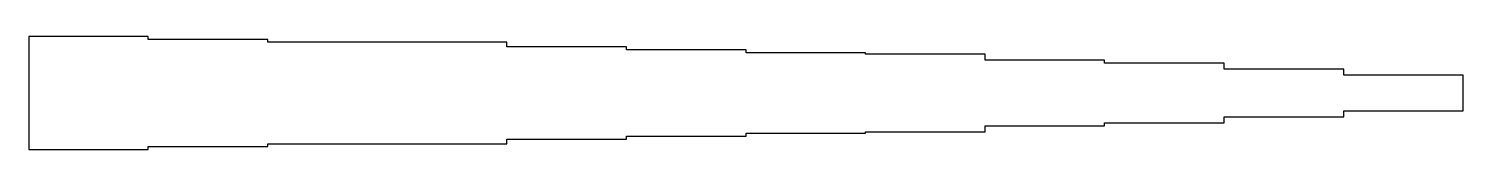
# Model space of a CAD drawing. Header units: millimetres. Extents: x 0 to 240, y -10 to 10.
import ezdxf

# ---------------------------------------------------------------- set-up
doc = ezdxf.new("R2010")
doc.units = ezdxf.units.MM

msp = doc.modelspace()

# ---------------------------------------------------------------- linework, layer by layer
at = {"layer": 'STUDY_PROFILE'}
msp.add_lwpolyline([(0, -9.5), (20, -9.5), (20, -9), (40, -9), (40, -8.5), (60, -8.5), (80, -8.5), (80, -7.75), (100, -7.75), (100, -7.25), (120, -7.25), (120, -6.75), (140, -6.75), (140, -6.5), (160, -6.5), (160, -5.5), (180, -5.5), (180, -5), (200, -5), (200, -4), (220, -4), (220, -3), (240, -3), (240, 3), (220, 3), (220, 4), (200, 4), (200, 5), (180, 5), (180, 5.5), (160, 5.5), (160, 6.5), (140, 6.5), (140, 6.75), (120, 6.75), (120, 7.25), (100, 7.25), (100, 7.75), (80, 7.75), (80, 8.5), (60, 8.5), (40, 8.5), (40, 9), (20, 9), (20, 9.5), (0, 9.5)], close=True, dxfattribs=at)

doc.saveas('drawing.dxf')
